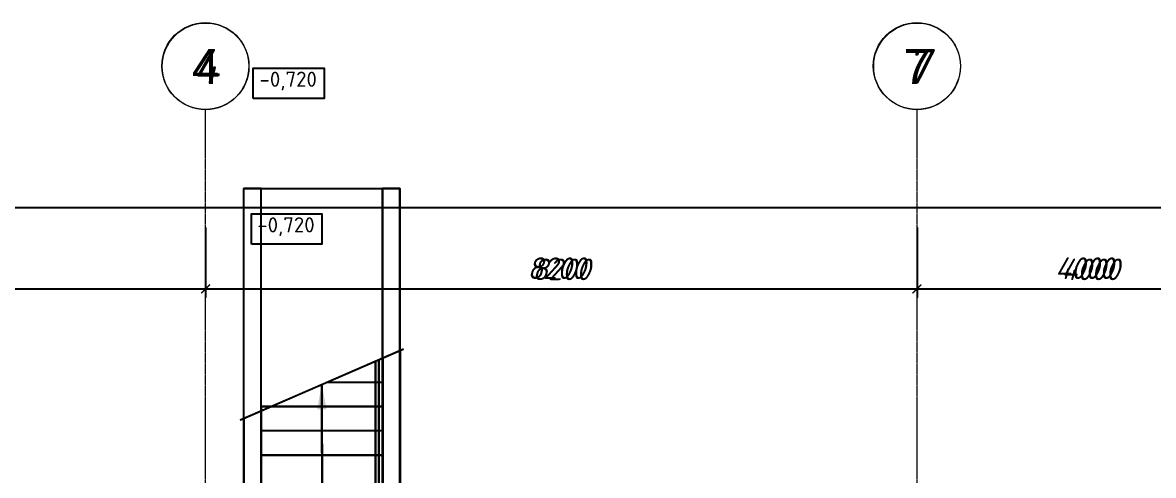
# Model space of a CAD drawing. Header units: millimetres. Extents: x -10178924 to 11692288, y -947381 to 58396.
# Drawn here: x 725250 to 738282, y -810811 to -805585 of the extents above; entities that cross this region are included whole.
import ezdxf
from ezdxf.enums import TextEntityAlignment as Align

# ---------------------------------------------------------------- set-up
doc = ezdxf.new("R2010")
doc.units = ezdxf.units.MM
doc.linetypes.add('осевая', pattern=[50.8, 31.75, -6.35, 6.35, -6.35])
for name, color, linetype, lineweight in [('PDF _0', 7, 'Continuous', 9), ('PDF _Текст', 7, 'Continuous', 5), ('Размеры осевые', 153, 'Continuous', 9), ('Стены.1', 7, 'Continuous', 25)]:
    doc.layers.add(name, color=color, linetype=linetype, lineweight=lineweight)
for name, color, linetype in [('PDF _PDF _0', 7, 'Continuous'), ('PDF _Лестницы _ крыльца.1', 7, 'Continuous'), ('PDF _Стены.1', 7, 'Continuous'), ('Лестницы _ крыльца.1', 7, 'Continuous')]:
    doc.layers.add(name, color=color, linetype=linetype)
doc.layers.add('PDF _Отметки', color=7, linetype='Continuous', true_color=0x7f9fff)
doc.layers.add('PDF _Размеры осевые', color=7, linetype='Continuous', true_color=0x5d6970)
doc.styles.add('PDF ArialMT', font='arial.ttf')
doc.styles.add('PDF GOST Common Italic', font='GOST_Common Italic.ttf')
doc.styles.add('PDF ISOCPEUR', font='isocpeur.ttf')
doc.styles.add('PDF ISOCPEUR Italic', font='isocpeui.ttf')
doc.styles.add('Текст_М100', font='GOST_Common Italic.ttf', dxfattribs={"height": 250})
doc.dimstyles.new('Размеры_М100', dxfattribs={"dimtxt": 250, "dimasz": 100, "dimexe": 100, "dimexo": 100, "dimgap": 100, "dimtad": 1, "dimrnd": 5, "dimtxsty": 'Текст_М100', "dimblk": 'ARCHTICK', "dimcen": 250, "dimdle": 100, "dimadec": 0, "dimazin": 2, "dimtfac": 1, "dimtmove": 1, "dimatfit": 3, "dimfxl": 1, "dimarcsym": 0})

# ---------------------------------------------------------------- blocks, each defined once
blk = doc.blocks.new('_ArchTick')
at = {"color": 0, "linetype": 'ByBlock', "const_width": 0.15}
blk.add_lwpolyline([(-0.5, -0.5), (0.5, 0.5)], dxfattribs=at)
blk = doc.blocks.new('*D2713')
at = {"layer": 'Defpoints', "color": 0, "ltscale": 100, "transparency": 16777216}
for p in [(-7000, -26445), (61000, -26445), (61000, -26928)]:
    blk.add_point(p, dxfattribs=at)
at = {"layer": 'Размеры осевые', "color": 0, "lineweight": -2, "ltscale": 100, "transparency": 16777216}
for p, q in [((-7000, -26545), (-7000, -27028)), ((61000, -26545), (61000, -27028)), ((-7100, -26928), (61100, -26928))]:
    blk.add_line(p, q, dxfattribs=at)
at = {"layer": 'Размеры осевые', "color": 0, "lineweight": -2, "ltscale": 100, "transparency": 16777216, "xscale": 100, "yscale": 100, "zscale": 100, "rotation": 180}
blk.add_blockref('_ArchTick', (-7000, -26928), dxfattribs=at)
at = {"layer": 'Размеры осевые', "color": 0, "lineweight": -2, "ltscale": 100, "transparency": 16777216, "xscale": 100, "yscale": 100, "zscale": 100}
blk.add_blockref('_ArchTick', (61000, -26928), dxfattribs=at)
at = {"layer": 'Размеры осевые', "color": 0, "ltscale": 100, "transparency": 16777216, "insert": (27000, -26703), "char_height": 250, "attachment_point": 5, "style": 'Текст_М100'}
blk.add_mtext('68000', dxfattribs=at)
blk = doc.blocks.new('*D2715')
at = {"layer": 'Defpoints', "color": 0, "ltscale": 100, "transparency": 16777216}
for p in [(5000, -27060), (-600, -27438), (5000, -27868)]:
    blk.add_point(p, dxfattribs=at)
at = {"layer": 'Размеры осевые', "color": 0, "lineweight": -2, "ltscale": 100, "transparency": 16777216}
for p, q in [((5000, -27160), (5000, -27968)), ((-600, -27538), (-600, -27968)), ((-700, -27868), (5100, -27868))]:
    blk.add_line(p, q, dxfattribs=at)
at = {"layer": 'Размеры осевые', "color": 0, "lineweight": -2, "ltscale": 100, "transparency": 16777216, "xscale": 100, "yscale": 100, "zscale": 100, "rotation": 180}
blk.add_blockref('_ArchTick', (-600, -27868), dxfattribs=at)
at = {"layer": 'Размеры осевые', "color": 0, "lineweight": -2, "ltscale": 100, "transparency": 16777216, "xscale": 100, "yscale": 100, "zscale": 100}
blk.add_blockref('_ArchTick', (5000, -27868), dxfattribs=at)
at = {"layer": 'Размеры осевые', "color": 0, "ltscale": 100, "transparency": 16777216, "insert": (2200, -27643), "char_height": 250, "attachment_point": 5, "style": 'Текст_М100'}
blk.add_mtext('5600', dxfattribs=at)
blk = doc.blocks.new('*D2716')
at = {"layer": 'Defpoints', "color": 0, "ltscale": 100, "transparency": 16777216}
for p in [(5000, -27060), (13200, -27060), (13200, -27868)]:
    blk.add_point(p, dxfattribs=at)
at = {"layer": 'Размеры осевые', "color": 0, "lineweight": -2, "ltscale": 100, "transparency": 16777216}
for p, q in [((5000, -27160), (5000, -27968)), ((13200, -27160), (13200, -27968)), ((4900, -27868), (13300, -27868))]:
    blk.add_line(p, q, dxfattribs=at)
at = {"layer": 'Размеры осевые', "color": 0, "lineweight": -2, "ltscale": 100, "transparency": 16777216, "xscale": 100, "yscale": 100, "zscale": 100, "rotation": 180}
blk.add_blockref('_ArchTick', (5000, -27868), dxfattribs=at)
at = {"layer": 'Размеры осевые', "color": 0, "lineweight": -2, "ltscale": 100, "transparency": 16777216, "xscale": 100, "yscale": 100, "zscale": 100}
blk.add_blockref('_ArchTick', (13200, -27868), dxfattribs=at)
at = {"layer": 'Размеры осевые', "color": 0, "ltscale": 100, "transparency": 16777216, "insert": (9100, -27643), "char_height": 250, "attachment_point": 5, "style": 'Текст_М100'}
blk.add_mtext('8200', dxfattribs=at)
blk = doc.blocks.new('*D2717')
at = {"layer": 'Defpoints', "color": 0, "ltscale": 100, "transparency": 16777216}
for p in [(13200, -27060), (17200, -27060), (17200, -27868)]:
    blk.add_point(p, dxfattribs=at)
at = {"layer": 'Размеры осевые', "color": 0, "lineweight": -2, "ltscale": 100, "transparency": 16777216}
for p, q in [((13200, -27160), (13200, -27968)), ((17200, -27160), (17200, -27968)), ((13100, -27868), (17300, -27868))]:
    blk.add_line(p, q, dxfattribs=at)
at = {"layer": 'Размеры осевые', "color": 0, "lineweight": -2, "ltscale": 100, "transparency": 16777216, "xscale": 100, "yscale": 100, "zscale": 100, "rotation": 180}
blk.add_blockref('_ArchTick', (13200, -27868), dxfattribs=at)
at = {"layer": 'Размеры осевые', "color": 0, "lineweight": -2, "ltscale": 100, "transparency": 16777216, "xscale": 100, "yscale": 100, "zscale": 100}
blk.add_blockref('_ArchTick', (17200, -27868), dxfattribs=at)
at = {"layer": 'Размеры осевые', "color": 0, "ltscale": 100, "transparency": 16777216, "insert": (15200, -27643), "char_height": 250, "attachment_point": 5, "style": 'Текст_М100'}
blk.add_mtext('4000', dxfattribs=at)
blk = doc.blocks.new('A$C5282721b')
at = {"color": 18, "true_color": 0x000000, "transparency": 33554687}
for points in [[(6961.19, -30776.935), (6961.19, -28704.152)], [(7001.19, -30627.928), (7001.19, -28686.721)], [(7001.19, -30776.935), (7001.19, -28686.721)]]:
    blk.add_lwpolyline(points, dxfattribs=at)
at = {"layer": 'PDF _0', "color": 18, "lineweight": 25, "true_color": 0x000000, "transparency": 33554687}
blk.add_line((6341.111, -28974.377), (6342.152, -30552.783), dxfattribs=at)
blk.add_lwpolyline([(7281.19, -28564.699), (5400.998, -29384.07)], dxfattribs=at)
at = {"layer": 'Лестницы _ крыльца.1', "color": 18, "true_color": 0x000000, "transparency": 33554687}
for p, q in [((5440.998, -29366.638), (5440.998, -26707.928)), ((5640.998, -26707.928), (5440.998, -26707.928)), ((5640.998, -29279.48), (5640.998, -26707.928)), ((5640.998, -26707.928), (7041.19, -26707.928)), ((7041.19, -28669.289), (7041.19, -26707.928)), ((7041.19, -26707.928), (7241.19, -26707.928)), ((7241.19, -28582.131), (7241.19, -26707.928)), ((7041.19, -28947.928), (6401.804, -28947.928)), ((7041.19, -29227.928), (5640.998, -29227.928)), ((7041.19, -29507.928), (5640.998, -29507.928)), ((7041.19, -29787.928), (5640.998, -29787.928))]:
    blk.add_line(p, q, dxfattribs=at)
at = {"layer": 'Лестницы _ крыльца.1', "color": 18, "lineweight": 30, "true_color": 0x000000, "transparency": 33554687}
for p, q in [((7041.19, -31818.119), (7041.19, -28670.853)), ((7241.19, -31818.119), (7241.19, -28582.392)), ((5640.998, -31818.119), (5640.998, -29227.928)), ((5440.998, -31818.119), (5440.998, -29366.377))]:
    blk.add_line(p, q, dxfattribs=at)
at = {"layer": 'Размеры осевые', "color": 251, "linetype": 'осевая', "ltscale": 0.5, "transparency": 33554687}
for p, q in [((5000, -40100), (5000, -25800)), ((13200, -40100), (13200, -25800))]:
    blk.add_line(p, q, dxfattribs=at)
at = {"layer": 'Размеры осевые', "color": 251, "ltscale": 100, "transparency": 33554687}
for centre in [(5000, -25300), (13200, -25300)]:
    blk.add_circle(centre, 500, dxfattribs=at)
at = {"layer": 'Стены.1', "color": 18, "true_color": 0x000000, "transparency": 33554559}
blk.add_solid([(6394.03, -29254.377), (6341.111, -28974.377), (6288.193, -29254.377)], dxfattribs=at)
at = {"layer": 'Размеры осевые', "color": 251, "ltscale": 100, "transparency": 33554687, "style": 'PDF ISOCPEUR Italic'}
for s, p in [('4', (5000, -25300)), ('7', (13200, -25300))]:
    blk.add_text(s, height=400, dxfattribs=at).set_placement(p, align=Align.MIDDLE_CENTER)
at = {"layer": 'Размеры осевые', "color": 251, "ltscale": 100, "transparency": 33554687}
for base, p1, p2, picture, middle in [((61000, -26928.154), (-7000, -26444.862), (61000, -26444.862), '*D2713', (27000, -26703.154)), ((5000, -27867.723), (-600, -27437.867), (5000, -27060.289), '*D2715', (2200, -27642.723)), ((13200, -27867.723), (5000, -27060.289), (13200, -27060.289), '*D2716', (9100, -27642.723)), ((17200, -27867.723), (13200, -27060.289), (17200, -27060.289), '*D2717', (15200, -27642.723))]:
    dim = blk.add_linear_dim(base=base, p1=p1, p2=p2, dimstyle='Размеры_М100', dxfattribs=at)
    dim.commit()
    dim.dimension.update_dxf_attribs({"geometry": picture, "text_midpoint": middle})

msp = doc.modelspace()

# ---------------------------------------------------------------- linework, layer by layer
at = {"layer": 'PDF _0', "lineweight": 25}
msp.add_lwpolyline([(729356.3, -811418.8), (729356.3, -809475.8), (729356.3, -811567), (729318.2, -811567), (729318.2, -809497)], dxfattribs=at)
at = {"layer": 'PDF _PDF _0', "lineweight": 25}
for points in [[(729635.7, -809357.2), (727756.2, -810174.2)], [(728695.9, -809763.6), (728700.1, -811342.6)]]:
    msp.add_lwpolyline(points, dxfattribs=at)
at = {"layer": 'PDF _Лестницы _ крыльца.1', "lineweight": 25}
for points in [[(727798.4, -810157.3), (727798.4, -807498.8), (727997.4, -807498.8), (729398.6, -807498.8)], [(727997.4, -810068.4), (727997.4, -807498.8)], [(729398.6, -809458.8), (729398.6, -807498.8)], [(729597.6, -809374.1), (729597.6, -807498.8), (729398.6, -807498.8)], [(729398.6, -809738.2), (728759.4, -809738.2)], [(729398.6, -810017.6), (727997.4, -810017.6)], [(729398.6, -810297), (727997.4, -810297)], [(729398.6, -810580.6), (727997.4, -810580.6)]]:
    msp.add_lwpolyline(points, dxfattribs=at)
at = {"layer": 'PDF _Лестницы _ крыльца.1', "lineweight": 30}
for points in [[(729398.6, -812608.4), (729597.6, -812608.4), (729597.6, -809374.2)], [(729398.6, -812608.4), (729398.6, -809463.1)], [(727798.4, -810157.4), (727798.4, -812608.4), (727997.4, -812608.4), (727997.4, -810017.7)]]:
    msp.add_lwpolyline(points, dxfattribs=at)
at = {"layer": 'PDF _Отметки', "lineweight": 25}
for points in [[(727908.5, -806461.6), (727908.5, -806110.2), (728725.5, -806110.2), (728725.5, -806461.6)], [(727887.3, -808142.2), (727887.3, -807790.9), (728700.1, -807790.9), (728700.1, -808142.2)]]:
    msp.add_lwpolyline(points, close=True, dxfattribs=at)
at = {"layer": 'PDF _Размеры осевые', "lineweight": 9}
for points in [[(727358.2, -806609.7), (727358.2, -806592.8)], [(727358.2, -806618.2), (727358.2, -806614)], [(727358.2, -806635.1), (727358.2, -806622.4)], [(727358.2, -806643.6), (727358.2, -806639.4)], [(727358.2, -806660.5), (727358.2, -806647.8)], [(727358.2, -806669), (727358.2, -806664.8)], [(727358.2, -806685.9), (727358.2, -806673.2)], [(727358.2, -806694.4), (727358.2, -806690.2)], [(727358.2, -806711.3), (727358.2, -806698.6)], [(735558.2, -806609.7), (735558.2, -806592.8)], [(735558.2, -806618.2), (735558.2, -806614)], [(735558.2, -806635.1), (735558.2, -806622.4)], [(735558.2, -806643.6), (735558.2, -806639.4)], [(735558.2, -806660.5), (735558.2, -806647.8)], [(735558.2, -806669), (735558.2, -806664.8)], [(735558.2, -806685.9), (735558.2, -806673.2)], [(735558.2, -806694.4), (735558.2, -806690.2)], [(735558.2, -806711.3), (735558.2, -806698.6)], [(727358.2, -806719.8), (727358.2, -806715.6)], [(727358.2, -806736.7), (727358.2, -806724)], [(727358.2, -806745.2), (727358.2, -806741)], [(727358.2, -806762.1), (727358.2, -806749.4)], [(727358.2, -806770.6), (727358.2, -806766.4)], [(727358.2, -806787.5), (727358.2, -806774.8)], [(727358.2, -806796), (727358.2, -806791.8)], [(727358.2, -806812.9), (727358.2, -806800.2)], [(727358.2, -806821.4), (727358.2, -806817.2)], [(727358.2, -806838.3), (727358.2, -806825.6)], [(735558.2, -806719.8), (735558.2, -806715.6)], [(735558.2, -806736.7), (735558.2, -806724)], [(735558.2, -806745.2), (735558.2, -806741)], [(735558.2, -806762.1), (735558.2, -806749.4)], [(735558.2, -806770.6), (735558.2, -806766.4)], [(735558.2, -806787.5), (735558.2, -806774.8)], [(735558.2, -806796), (735558.2, -806791.8)], [(735558.2, -806812.9), (735558.2, -806800.2)], [(735558.2, -806821.4), (735558.2, -806817.2)], [(735558.2, -806838.3), (735558.2, -806825.6)], [(727358.2, -806846.8), (727358.2, -806842.6)], [(727358.2, -806863.7), (727358.2, -806851)], [(727358.2, -806872.2), (727358.2, -806868)], [(727358.2, -806889.1), (727358.2, -806876.4)], [(727358.2, -806897.6), (727358.2, -806893.4)], [(727358.2, -806914.5), (727358.2, -806901.8)], [(727358.2, -806923), (727358.2, -806918.8)], [(727358.2, -806939.9), (727358.2, -806927.2)], [(727358.2, -806948.4), (727358.2, -806944.2)], [(727358.2, -806965.3), (727358.2, -806952.6)], [(735558.2, -806846.8), (735558.2, -806842.6)], [(735558.2, -806863.7), (735558.2, -806851)], [(735558.2, -806872.2), (735558.2, -806868)], [(735558.2, -806889.1), (735558.2, -806876.4)], [(735558.2, -806897.6), (735558.2, -806893.4)], [(735558.2, -806914.5), (735558.2, -806901.8)], [(735558.2, -806923), (735558.2, -806918.8)], [(735558.2, -806939.9), (735558.2, -806927.2)], [(735558.2, -806948.4), (735558.2, -806944.2)], [(735558.2, -806965.3), (735558.2, -806952.6)], [(727358.2, -806973.8), (727358.2, -806969.6)], [(727358.2, -806990.7), (727358.2, -806978)], [(727358.2, -806999.2), (727358.2, -806995)], [(727358.2, -807016.1), (727358.2, -807003.4)], [(727358.2, -807024.6), (727358.2, -807020.4)], [(727358.2, -807041.5), (727358.2, -807028.8)], [(727358.2, -807050), (727358.2, -807045.8)], [(727358.2, -807066.9), (727358.2, -807054.2)], [(727358.2, -807075.4), (727358.2, -807071.2)], [(727358.2, -807092.3), (727358.2, -807079.6)], [(727358.2, -807100.8), (727358.2, -807096.6)], [(735558.2, -806973.8), (735558.2, -806969.6)], [(735558.2, -806990.7), (735558.2, -806978)], [(735558.2, -806999.2), (735558.2, -806995)], [(735558.2, -807016.1), (735558.2, -807003.4)], [(735558.2, -807024.6), (735558.2, -807020.4)], [(735558.2, -807041.5), (735558.2, -807028.8)], [(735558.2, -807050), (735558.2, -807045.8)], [(735558.2, -807066.9), (735558.2, -807054.2)], [(735558.2, -807075.4), (735558.2, -807071.2)], [(735558.2, -807092.3), (735558.2, -807079.6)], [(735558.2, -807100.8), (735558.2, -807096.6)], [(727358.2, -807117.7), (727358.2, -807105)], [(727358.2, -807126.2), (727358.2, -807122)], [(727358.2, -807143.1), (727358.2, -807130.4)], [(727358.2, -807151.6), (727358.2, -807147.4)], [(727358.2, -807168.5), (727358.2, -807155.8)], [(727358.2, -807177), (727358.2, -807172.8)], [(727358.2, -807193.9), (727358.2, -807181.2)], [(727358.2, -807202.4), (727358.2, -807198.2)], [(727358.2, -807219.3), (727358.2, -807206.6)], [(727358.2, -807227.8), (727358.2, -807223.6)], [(735558.2, -807117.7), (735558.2, -807105)], [(735558.2, -807126.2), (735558.2, -807122)], [(735558.2, -807143.1), (735558.2, -807130.4)], [(735558.2, -807151.6), (735558.2, -807147.4)], [(735558.2, -807168.5), (735558.2, -807155.8)], [(735558.2, -807177), (735558.2, -807172.8)], [(735558.2, -807193.9), (735558.2, -807181.2)], [(735558.2, -807202.4), (735558.2, -807198.2)], [(735558.2, -807219.3), (735558.2, -807206.6)], [(735558.2, -807227.8), (735558.2, -807223.6)], [(727358.2, -807244.7), (727358.2, -807232)], [(727358.2, -807253.2), (727358.2, -807249)], [(727358.2, -807270.1), (727358.2, -807257.4)], [(727358.2, -807278.6), (727358.2, -807274.4)], [(727358.2, -807295.5), (727358.2, -807282.8)], [(727358.2, -807304), (727358.2, -807299.8)], [(727358.2, -807320.9), (727358.2, -807308.2)], [(727358.2, -807329.4), (727358.2, -807325.2)], [(727358.2, -807346.3), (727358.2, -807333.6)], [(727358.2, -807354.8), (727358.2, -807350.6)], [(735558.2, -807244.7), (735558.2, -807232)], [(735558.2, -807253.2), (735558.2, -807249)], [(735558.2, -807270.1), (735558.2, -807257.4)], [(735558.2, -807278.6), (735558.2, -807274.4)], [(735558.2, -807295.5), (735558.2, -807282.8)], [(735558.2, -807304), (735558.2, -807299.8)], [(735558.2, -807320.9), (735558.2, -807308.2)], [(735558.2, -807329.4), (735558.2, -807325.2)], [(735558.2, -807346.3), (735558.2, -807333.6)], [(735558.2, -807354.8), (735558.2, -807350.6)], [(727358.2, -807371.7), (727358.2, -807359)], [(727358.2, -807380.2), (727358.2, -807376)], [(727358.2, -807397.1), (727358.2, -807384.4)], [(727358.2, -807405.6), (727358.2, -807401.4)], [(727358.2, -807422.5), (727358.2, -807409.8)], [(727358.2, -807431), (727358.2, -807426.8)], [(727358.2, -807447.9), (727358.2, -807435.2)], [(727358.2, -807456.4), (727358.2, -807452.2)], [(727358.2, -807473.3), (727358.2, -807460.6)], [(727358.2, -807481.8), (727358.2, -807477.6)], [(727358.2, -807498.7), (727358.2, -807486)], [(735558.2, -807371.7), (735558.2, -807359)], [(735558.2, -807380.2), (735558.2, -807376)], [(735558.2, -807397.1), (735558.2, -807384.4)], [(735558.2, -807405.6), (735558.2, -807401.4)], [(735558.2, -807422.5), (735558.2, -807409.8)], [(735558.2, -807431), (735558.2, -807426.8)], [(735558.2, -807447.9), (735558.2, -807435.2)], [(735558.2, -807456.4), (735558.2, -807452.2)], [(735558.2, -807473.3), (735558.2, -807460.6)], [(735558.2, -807481.8), (735558.2, -807477.6)], [(735558.2, -807498.7), (735558.2, -807486)], [(727358.2, -807507.2), (727358.2, -807503)], [(727358.2, -807524.1), (727358.2, -807511.4)], [(727358.2, -807532.6), (727358.2, -807528.4)], [(727358.2, -807549.5), (727358.2, -807536.8)], [(727358.2, -807558), (727358.2, -807553.8)], [(727358.2, -807574.9), (727358.2, -807562.2)], [(727358.2, -807583.4), (727358.2, -807579.2)], [(727358.2, -807600.3), (727358.2, -807587.6)], [(727358.2, -807608.8), (727358.2, -807604.6)], [(727358.2, -807625.7), (727358.2, -807613)], [(735558.2, -807507.2), (735558.2, -807503)], [(735558.2, -807524.1), (735558.2, -807511.4)], [(735558.2, -807532.6), (735558.2, -807528.4)], [(735558.2, -807549.5), (735558.2, -807536.8)], [(735558.2, -807558), (735558.2, -807553.8)], [(735558.2, -807574.9), (735558.2, -807562.2)], [(735558.2, -807583.4), (735558.2, -807579.2)], [(735558.2, -807600.3), (735558.2, -807587.6)], [(735558.2, -807608.8), (735558.2, -807604.6)], [(735558.2, -807625.7), (735558.2, -807613)], [(715255, -807718.9), (783451.7, -807718.9)], [(727358.2, -807634.2), (727358.2, -807630)], [(727358.2, -807651.1), (727358.2, -807638.4)], [(727358.2, -807659.6), (727358.2, -807655.4)], [(727358.2, -807676.5), (727358.2, -807663.8)], [(727358.2, -807685), (727358.2, -807680.8)], [(727358.2, -807701.9), (727358.2, -807689.2)], [(727358.2, -807710.4), (727358.2, -807706.2)], [(727358.2, -807727.3), (727358.2, -807714.6)], [(727358.2, -807735.8), (727358.2, -807731.6)], [(727358.2, -807752.7), (727358.2, -807740)], [(735558.2, -807634.2), (735558.2, -807630)], [(735558.2, -807651.1), (735558.2, -807638.4)], [(735558.2, -807659.6), (735558.2, -807655.4)], [(735558.2, -807676.5), (735558.2, -807663.8)], [(735558.2, -807685), (735558.2, -807680.8)], [(735558.2, -807701.9), (735558.2, -807689.2)], [(735558.2, -807710.4), (735558.2, -807706.2)], [(735558.2, -807727.3), (735558.2, -807714.6)], [(735558.2, -807735.8), (735558.2, -807731.6)], [(735558.2, -807752.7), (735558.2, -807740)], [(727358.2, -807761.2), (727358.2, -807757)], [(727358.2, -807778.1), (727358.2, -807765.4)], [(727358.2, -807786.6), (727358.2, -807782.4)], [(727358.2, -807803.5), (727358.2, -807790.8)], [(727358.2, -807812), (727358.2, -807807.8)], [(727358.2, -807828.9), (727358.2, -807816.2)], [(727358.2, -807837.4), (727358.2, -807833.2)], [(727358.2, -807854.3), (727358.2, -807841.6)], [(727358.2, -807862.8), (727358.2, -807858.6)], [(727358.2, -807879.7), (727358.2, -807867)], [(735558.2, -807761.2), (735558.2, -807757)], [(735558.2, -807778.1), (735558.2, -807765.4)], [(735558.2, -807786.6), (735558.2, -807782.4)], [(735558.2, -807803.5), (735558.2, -807790.8)], [(735558.2, -807812), (735558.2, -807807.8)], [(735558.2, -807828.9), (735558.2, -807816.2)], [(735558.2, -807837.4), (735558.2, -807833.2)], [(735558.2, -807854.3), (735558.2, -807841.6)], [(735558.2, -807862.8), (735558.2, -807858.6)], [(735558.2, -807879.7), (735558.2, -807867)], [(727358.2, -807888.2), (727358.2, -807884)], [(727358.2, -807905.1), (727358.2, -807892.4)], [(727358.2, -807913.6), (727358.2, -807909.4)], [(727358.2, -807930.5), (727358.2, -807917.8)], [(727358.2, -807939), (727358.2, -807934.8)], [(727358.2, -807955.9), (727358.2, -807943.2)], [(727358.2, -807964.4), (727358.2, -807960.2)], [(727358.2, -807981.3), (727358.2, -807968.6)], [(727358.2, -807989.8), (727358.2, -807985.6)], [(727358.2, -808006.7), (727358.2, -807994)], [(735558.2, -807888.2), (735558.2, -807884)], [(735558.2, -807905.1), (735558.2, -807892.4)], [(735558.2, -807913.6), (735558.2, -807909.4)], [(735558.2, -807930.5), (735558.2, -807917.8)], [(735558.2, -807939), (735558.2, -807934.8)], [(735558.2, -807955.9), (735558.2, -807943.2)], [(735558.2, -807964.4), (735558.2, -807960.2)], [(735558.2, -807981.3), (735558.2, -807968.6)], [(735558.2, -807989.8), (735558.2, -807985.6)], [(735558.2, -808006.7), (735558.2, -807994)], [(727358.2, -808015.2), (727358.2, -808011)], [(727358.2, -808032.1), (727358.2, -808019.4)], [(727358.2, -808040.6), (727358.2, -808036.4)], [(727358.2, -808057.5), (727358.2, -808044.8)], [(727358.2, -808066), (727358.2, -808061.8)], [(727358.2, -808082.9), (727358.2, -808070.2)], [(727358.2, -808091.4), (727358.2, -808087.2)], [(727358.2, -808108.3), (727358.2, -808095.6)], [(727358.2, -808116.8), (727358.2, -808112.6)], [(727358.2, -808133.7), (727358.2, -808121)], [(727358.2, -808142.2), (727358.2, -808138)], [(735558.2, -808015.2), (735558.2, -808011)], [(735558.2, -808032.1), (735558.2, -808019.4)], [(735558.2, -808040.6), (735558.2, -808036.4)], [(735558.2, -808057.5), (735558.2, -808044.8)], [(735558.2, -808066), (735558.2, -808061.8)], [(735558.2, -808082.9), (735558.2, -808070.2)], [(735558.2, -808091.4), (735558.2, -808087.2)], [(735558.2, -808108.3), (735558.2, -808095.6)], [(735558.2, -808116.8), (735558.2, -808112.6)], [(735558.2, -808133.7), (735558.2, -808121)], [(735558.2, -808142.2), (735558.2, -808138)], [(727358.2, -808159.1), (727358.2, -808146.4)], [(727358.2, -808167.6), (727358.2, -808163.4)], [(727358.2, -808184.5), (727358.2, -808171.8)], [(727358.2, -808193), (727358.2, -808188.8)], [(727358.2, -808209.9), (727358.2, -808197.2)], [(727358.2, -808218.4), (727358.2, -808214.2)], [(727358.2, -808235.3), (727358.2, -808222.6)], [(727358.2, -808243.8), (727358.2, -808239.6)], [(727358.2, -808260.7), (727358.2, -808248)], [(727358.2, -808269.2), (727358.2, -808265)], [(735558.2, -808159.1), (735558.2, -808146.4)], [(735558.2, -808167.6), (735558.2, -808163.4)], [(735558.2, -808184.5), (735558.2, -808171.8)], [(735558.2, -808193), (735558.2, -808188.8)], [(735558.2, -808209.9), (735558.2, -808197.2)], [(735558.2, -808218.4), (735558.2, -808214.2)], [(735558.2, -808235.3), (735558.2, -808222.6)], [(735558.2, -808243.8), (735558.2, -808239.6)], [(735558.2, -808260.7), (735558.2, -808248)], [(735558.2, -808269.2), (735558.2, -808265)], [(727358.2, -808286.1), (727358.2, -808273.4)], [(727358.2, -808294.6), (727358.2, -808290.4)], [(727358.2, -808311.5), (727358.2, -808298.8)], [(727358.2, -808320), (727358.2, -808315.8)], [(727358.2, -808336.9), (727358.2, -808324.2)], [(727358.2, -808345.4), (727358.2, -808341.2)], [(727358.2, -808362.3), (727358.2, -808349.6)], [(727358.2, -808370.8), (727358.2, -808366.6)], [(727358.2, -808387.7), (727358.2, -808375)], [(727358.2, -808396.2), (727358.2, -808392)], [(727358.2, -808413.1), (727358.2, -808400.4)], [(735558.2, -808286.1), (735558.2, -808273.4)], [(735558.2, -808294.6), (735558.2, -808290.4)], [(735558.2, -808311.5), (735558.2, -808298.8)], [(735558.2, -808320), (735558.2, -808315.8)], [(735558.2, -808336.9), (735558.2, -808324.2)], [(735558.2, -808345.4), (735558.2, -808341.2)], [(735558.2, -808362.3), (735558.2, -808349.6)], [(735558.2, -808370.8), (735558.2, -808366.6)], [(735558.2, -808387.7), (735558.2, -808375)], [(735558.2, -808396.2), (735558.2, -808392)], [(735558.2, -808413.1), (735558.2, -808400.4)], [(727358.2, -808421.6), (727358.2, -808417.4)], [(727358.2, -808438.5), (727358.2, -808425.8)], [(727358.2, -808447), (727358.2, -808442.8)], [(727358.2, -808463.9), (727358.2, -808451.2)], [(727358.2, -808472.4), (727358.2, -808468.2)], [(727358.2, -808489.3), (727358.2, -808476.6)], [(727358.2, -808497.8), (727358.2, -808493.6)], [(727358.2, -808514.7), (727358.2, -808502)], [(727358.2, -808523.2), (727358.2, -808519)], [(727358.2, -808540.1), (727358.2, -808527.4)], [(735558.2, -808421.6), (735558.2, -808417.4)], [(735558.2, -808438.5), (735558.2, -808425.8)], [(735558.2, -808447), (735558.2, -808442.8)], [(735558.2, -808463.9), (735558.2, -808451.2)], [(735558.2, -808472.4), (735558.2, -808468.2)], [(735558.2, -808489.3), (735558.2, -808476.6)], [(735558.2, -808497.8), (735558.2, -808493.6)], [(735558.2, -808514.7), (735558.2, -808502)], [(735558.2, -808523.2), (735558.2, -808519)], [(735558.2, -808540.1), (735558.2, -808527.4)], [(721655.8, -808658.7), (727455.3, -808658.7)], [(727256.5, -808658.7), (735655.2, -808658.7)], [(727358.2, -808548.6), (727358.2, -808544.4)], [(727358.2, -808565.5), (727358.2, -808552.8)], [(727358.2, -808574), (727358.2, -808569.8)], [(727358.2, -808590.9), (727358.2, -808578.2)], [(727358.2, -808599.4), (727358.2, -808595.2)], [(727358.2, -808616.3), (727358.2, -808603.6)], [(727358.2, -808624.8), (727358.2, -808620.6)], [(727358.2, -808641.7), (727358.2, -808629)], [(727358.2, -808650.2), (727358.2, -808646)], [(727358.2, -808667.1), (727358.2, -808654.4)], [(735456.6, -808658.7), (739655.9, -808658.7)], [(735558.2, -808548.6), (735558.2, -808544.4)], [(735558.2, -808565.5), (735558.2, -808552.8)], [(735558.2, -808574), (735558.2, -808569.8)], [(735558.2, -808590.9), (735558.2, -808578.2)], [(735558.2, -808599.4), (735558.2, -808595.2)], [(735558.2, -808616.3), (735558.2, -808603.6)], [(735558.2, -808624.8), (735558.2, -808620.6)], [(735558.2, -808641.7), (735558.2, -808629)], [(735558.2, -808650.2), (735558.2, -808646)], [(735558.2, -808667.1), (735558.2, -808654.4)], [(727358.2, -808675.6), (727358.2, -808671.4)], [(727358.2, -808692.5), (727358.2, -808679.8)], [(727358.2, -808701), (727358.2, -808696.8)], [(727358.2, -808717.9), (727358.2, -808705.2)], [(727358.2, -808726.4), (727358.2, -808722.2)], [(727358.2, -808743.3), (727358.2, -808730.6)], [(727358.2, -808751.8), (727358.2, -808747.6)], [(727358.2, -808768.7), (727358.2, -808756)], [(727358.2, -808777.2), (727358.2, -808773)], [(727358.2, -808794.1), (727358.2, -808781.4)], [(735558.2, -808675.6), (735558.2, -808671.4)], [(735558.2, -808692.5), (735558.2, -808679.8)], [(735558.2, -808701), (735558.2, -808696.8)], [(735558.2, -808717.9), (735558.2, -808705.2)], [(735558.2, -808726.4), (735558.2, -808722.2)], [(735558.2, -808743.3), (735558.2, -808730.6)], [(735558.2, -808751.8), (735558.2, -808747.6)], [(735558.2, -808768.7), (735558.2, -808756)], [(735558.2, -808777.2), (735558.2, -808773)], [(735558.2, -808794.1), (735558.2, -808781.4)], [(727358.2, -808802.6), (727358.2, -808798.4)], [(727358.2, -808819.5), (727358.2, -808806.8)], [(727358.2, -808828), (727358.2, -808823.8)], [(727358.2, -808844.9), (727358.2, -808832.2)], [(727358.2, -808853.4), (727358.2, -808849.2)], [(727358.2, -808870.3), (727358.2, -808857.6)], [(727358.2, -808878.8), (727358.2, -808874.6)], [(727358.2, -808895.7), (727358.2, -808883)], [(727358.2, -808904.2), (727358.2, -808900)], [(727358.2, -808921.1), (727358.2, -808908.4)], [(735558.2, -808802.6), (735558.2, -808798.4)], [(735558.2, -808819.5), (735558.2, -808806.8)], [(735558.2, -808828), (735558.2, -808823.8)], [(735558.2, -808844.9), (735558.2, -808832.2)], [(735558.2, -808853.4), (735558.2, -808849.2)], [(735558.2, -808870.3), (735558.2, -808857.6)], [(735558.2, -808878.8), (735558.2, -808874.6)], [(735558.2, -808895.7), (735558.2, -808883)], [(735558.2, -808904.2), (735558.2, -808900)], [(735558.2, -808921.1), (735558.2, -808908.4)], [(727358.2, -808929.6), (727358.2, -808925.4)], [(727358.2, -808946.5), (727358.2, -808933.8)], [(727358.2, -808955), (727358.2, -808950.8)], [(727358.2, -808971.9), (727358.2, -808959.2)], [(727358.2, -808980.4), (727358.2, -808976.2)], [(727358.2, -808997.3), (727358.2, -808984.6)], [(727358.2, -809005.8), (727358.2, -809001.6)], [(727358.2, -809022.7), (727358.2, -809010)], [(727358.2, -809031.2), (727358.2, -809027)], [(727358.2, -809048.1), (727358.2, -809035.4)], [(735558.2, -808929.6), (735558.2, -808925.4)], [(735558.2, -808946.5), (735558.2, -808933.8)], [(735558.2, -808955), (735558.2, -808950.8)], [(735558.2, -808971.9), (735558.2, -808959.2)], [(735558.2, -808980.4), (735558.2, -808976.2)], [(735558.2, -808997.3), (735558.2, -808984.6)], [(735558.2, -809005.8), (735558.2, -809001.6)], [(735558.2, -809022.7), (735558.2, -809010)], [(735558.2, -809031.2), (735558.2, -809027)], [(735558.2, -809048.1), (735558.2, -809035.4)], [(727358.2, -809056.6), (727358.2, -809052.4)], [(727358.2, -809073.5), (727358.2, -809060.8)], [(727358.2, -809082), (727358.2, -809077.8)], [(727358.2, -809098.9), (727358.2, -809086.2)], [(727358.2, -809107.4), (727358.2, -809103.2)], [(727358.2, -809124.3), (727358.2, -809111.6)], [(727358.2, -809132.8), (727358.2, -809128.6)], [(727358.2, -809149.7), (727358.2, -809137)], [(727358.2, -809158.2), (727358.2, -809154)], [(727358.2, -809175.1), (727358.2, -809162.4)], [(727358.2, -809183.6), (727358.2, -809179.4)], [(735558.2, -809056.6), (735558.2, -809052.4)], [(735558.2, -809073.5), (735558.2, -809060.8)], [(735558.2, -809082), (735558.2, -809077.8)], [(735558.2, -809098.9), (735558.2, -809086.2)], [(735558.2, -809107.4), (735558.2, -809103.2)], [(735558.2, -809124.3), (735558.2, -809111.6)], [(735558.2, -809132.8), (735558.2, -809128.6)], [(735558.2, -809149.7), (735558.2, -809137)], [(735558.2, -809158.2), (735558.2, -809154)], [(735558.2, -809175.1), (735558.2, -809162.4)], [(735558.2, -809183.6), (735558.2, -809179.4)], [(727358.2, -809200.5), (727358.2, -809187.8)], [(727358.2, -809209), (727358.2, -809204.8)], [(727358.2, -809225.9), (727358.2, -809213.2)], [(727358.2, -809234.4), (727358.2, -809230.2)], [(727358.2, -809251.3), (727358.2, -809238.6)], [(727358.2, -809259.8), (727358.2, -809255.6)], [(727358.2, -809276.7), (727358.2, -809264)], [(727358.2, -809285.2), (727358.2, -809281)], [(727358.2, -809302.1), (727358.2, -809289.4)], [(727358.2, -809310.6), (727358.2, -809306.4)], [(735558.2, -809200.5), (735558.2, -809187.8)], [(735558.2, -809209), (735558.2, -809204.8)], [(735558.2, -809225.9), (735558.2, -809213.2)], [(735558.2, -809234.4), (735558.2, -809230.2)], [(735558.2, -809251.3), (735558.2, -809238.6)], [(735558.2, -809259.8), (735558.2, -809255.6)], [(735558.2, -809276.7), (735558.2, -809264)], [(735558.2, -809285.2), (735558.2, -809281)], [(735558.2, -809302.1), (735558.2, -809289.4)], [(735558.2, -809310.6), (735558.2, -809306.4)], [(727358.2, -809327.5), (727358.2, -809314.8)], [(727358.2, -809336), (727358.2, -809331.8)], [(727358.2, -809352.9), (727358.2, -809340.2)], [(727358.2, -809361.4), (727358.2, -809357.2)], [(727358.2, -809378.3), (727358.2, -809365.6)], [(727358.2, -809386.8), (727358.2, -809382.6)], [(727358.2, -809403.8), (727358.2, -809391.1)], [(727358.2, -809412.2), (727358.2, -809408)], [(727358.2, -809429.1), (727358.2, -809416.5)], [(727358.2, -809437.6), (727358.2, -809433.4)], [(727358.2, -809454.5), (727358.2, -809441.8)], [(735558.2, -809327.5), (735558.2, -809314.8)], [(735558.2, -809336), (735558.2, -809331.8)], [(735558.2, -809352.9), (735558.2, -809340.2)], [(735558.2, -809361.4), (735558.2, -809357.2)], [(735558.2, -809378.3), (735558.2, -809365.6)], [(735558.2, -809386.8), (735558.2, -809382.6)], [(735558.2, -809403.8), (735558.2, -809391.1)], [(735558.2, -809412.2), (735558.2, -809408)], [(735558.2, -809429.1), (735558.2, -809416.5)], [(735558.2, -809437.6), (735558.2, -809433.4)], [(735558.2, -809454.5), (735558.2, -809441.8)], [(727358.2, -809463), (727358.2, -809458.8)], [(727358.2, -809479.9), (727358.2, -809467.2)], [(727358.2, -809488.4), (727358.2, -809484.2)], [(727358.2, -809505.3), (727358.2, -809492.6)], [(727358.2, -809513.8), (727358.2, -809509.6)], [(727358.2, -809530.8), (727358.2, -809518.1)], [(727358.2, -809539.2), (727358.2, -809535)], [(727358.2, -809556.2), (727358.2, -809543.5)], [(727358.2, -809564.6), (727358.2, -809560.4)], [(727358.2, -809581.5), (727358.2, -809568.8)], [(735558.2, -809463), (735558.2, -809458.8)], [(735558.2, -809479.9), (735558.2, -809467.2)], [(735558.2, -809488.4), (735558.2, -809484.2)], [(735558.2, -809505.3), (735558.2, -809492.6)], [(735558.2, -809513.8), (735558.2, -809509.6)], [(735558.2, -809530.8), (735558.2, -809518.1)], [(735558.2, -809539.2), (735558.2, -809535)], [(735558.2, -809556.2), (735558.2, -809543.5)], [(735558.2, -809564.6), (735558.2, -809560.4)], [(735558.2, -809581.5), (735558.2, -809568.8)], [(727358.2, -809590), (727358.2, -809585.8)], [(727358.2, -809606.9), (727358.2, -809594.2)], [(727358.2, -809615.4), (727358.2, -809611.2)], [(727358.2, -809632.4), (727358.2, -809619.7)], [(727358.2, -809640.8), (727358.2, -809636.6)], [(727358.2, -809657.8), (727358.2, -809645.1)], [(727358.2, -809666.2), (727358.2, -809662)], [(727358.2, -809683.2), (727358.2, -809670.5)], [(727358.2, -809691.6), (727358.2, -809687.4)], [(727358.2, -809708.5), (727358.2, -809695.8)], [(735558.2, -809590), (735558.2, -809585.8)], [(735558.2, -809606.9), (735558.2, -809594.2)], [(735558.2, -809615.4), (735558.2, -809611.2)], [(735558.2, -809632.4), (735558.2, -809619.7)], [(735558.2, -809640.8), (735558.2, -809636.6)], [(735558.2, -809657.8), (735558.2, -809645.1)], [(735558.2, -809666.2), (735558.2, -809662)], [(735558.2, -809683.2), (735558.2, -809670.5)], [(735558.2, -809691.6), (735558.2, -809687.4)], [(735558.2, -809708.5), (735558.2, -809695.8)], [(727358.2, -809717), (727358.2, -809712.8)], [(727358.2, -809733.9), (727358.2, -809721.2)], [(727358.2, -809742.4), (727358.2, -809738.2)], [(727358.2, -809759.4), (727358.2, -809746.7)], [(727358.2, -809767.8), (727358.2, -809763.6)], [(727358.2, -809784.8), (727358.2, -809772.1)], [(727358.2, -809793.2), (727358.2, -809789)], [(727358.2, -809810.2), (727358.2, -809797.5)], [(727358.2, -809818.6), (727358.2, -809814.4)], [(727358.2, -809835.6), (727358.2, -809822.9)], [(735558.2, -809717), (735558.2, -809712.8)], [(735558.2, -809733.9), (735558.2, -809721.2)], [(735558.2, -809742.4), (735558.2, -809738.2)], [(735558.2, -809759.4), (735558.2, -809746.7)], [(735558.2, -809767.8), (735558.2, -809763.6)], [(735558.2, -809784.8), (735558.2, -809772.1)], [(735558.2, -809793.2), (735558.2, -809789)], [(735558.2, -809810.2), (735558.2, -809797.5)], [(735558.2, -809818.6), (735558.2, -809814.4)], [(735558.2, -809835.6), (735558.2, -809822.9)], [(727358.2, -809844), (727358.2, -809839.8)], [(727358.2, -809861), (727358.2, -809848.3)], [(727358.2, -809869.4), (727358.2, -809865.2)], [(727358.2, -809886.4), (727358.2, -809873.7)], [(727358.2, -809894.8), (727358.2, -809890.6)], [(727358.2, -809911.8), (727358.2, -809899.1)], [(727358.2, -809920.2), (727358.2, -809916)], [(727358.2, -809937.2), (727358.2, -809924.5)], [(727358.2, -809945.6), (727358.2, -809941.4)], [(727358.2, -809962.6), (727358.2, -809949.9)], [(735558.2, -809844), (735558.2, -809839.8)], [(735558.2, -809861), (735558.2, -809848.3)], [(735558.2, -809869.4), (735558.2, -809865.2)], [(735558.2, -809886.4), (735558.2, -809873.7)], [(735558.2, -809894.8), (735558.2, -809890.6)], [(735558.2, -809911.8), (735558.2, -809899.1)], [(735558.2, -809920.2), (735558.2, -809916)], [(735558.2, -809937.2), (735558.2, -809924.5)], [(735558.2, -809945.6), (735558.2, -809941.4)], [(735558.2, -809962.6), (735558.2, -809949.9)], [(727358.2, -809971), (727358.2, -809966.8)], [(727358.2, -809988), (727358.2, -809975.3)], [(727358.2, -809996.4), (727358.2, -809992.2)], [(727358.2, -810013.4), (727358.2, -810000.7)], [(727358.2, -810021.8), (727358.2, -810017.6)], [(727358.2, -810038.8), (727358.2, -810026.1)], [(727358.2, -810047.2), (727358.2, -810043)], [(727358.2, -810064.2), (727358.2, -810051.5)], [(727358.2, -810072.6), (727358.2, -810068.4)], [(727358.2, -810089.6), (727358.2, -810076.9)], [(727358.2, -810098), (727358.2, -810093.8)], [(735558.2, -809971), (735558.2, -809966.8)], [(735558.2, -809988), (735558.2, -809975.3)], [(735558.2, -809996.4), (735558.2, -809992.2)], [(735558.2, -810013.4), (735558.2, -810000.7)], [(735558.2, -810021.8), (735558.2, -810017.6)], [(735558.2, -810038.8), (735558.2, -810026.1)], [(735558.2, -810047.2), (735558.2, -810043)], [(735558.2, -810064.2), (735558.2, -810051.5)], [(735558.2, -810072.6), (735558.2, -810068.4)], [(735558.2, -810089.6), (735558.2, -810076.9)], [(735558.2, -810098), (735558.2, -810093.8)], [(727358.2, -810115), (727358.2, -810102.3)], [(727358.2, -810123.4), (727358.2, -810119.2)], [(727358.2, -810140.4), (727358.2, -810127.7)], [(727358.2, -810148.8), (727358.2, -810144.6)], [(727358.2, -810165.8), (727358.2, -810153.1)], [(727358.2, -810174.2), (727358.2, -810170)], [(727358.2, -810191.2), (727358.2, -810178.5)], [(727358.2, -810199.6), (727358.2, -810195.4)], [(727358.2, -810216.6), (727358.2, -810203.9)], [(727358.2, -810225), (727358.2, -810220.8)], [(735558.2, -810115), (735558.2, -810102.3)], [(735558.2, -810123.4), (735558.2, -810119.2)], [(735558.2, -810140.4), (735558.2, -810127.7)], [(735558.2, -810148.8), (735558.2, -810144.6)], [(735558.2, -810165.8), (735558.2, -810153.1)], [(735558.2, -810174.2), (735558.2, -810170)], [(735558.2, -810191.2), (735558.2, -810178.5)], [(735558.2, -810199.6), (735558.2, -810195.4)], [(735558.2, -810216.6), (735558.2, -810203.9)], [(735558.2, -810225), (735558.2, -810220.8)], [(727358.2, -810242), (727358.2, -810229.3)], [(727358.2, -810250.4), (727358.2, -810246.2)], [(727358.2, -810267.4), (727358.2, -810254.7)], [(727358.2, -810275.8), (727358.2, -810271.6)], [(727358.2, -810292.8), (727358.2, -810280.1)], [(727358.2, -810301.2), (727358.2, -810297)], [(727358.2, -810318.2), (727358.2, -810305.5)], [(727358.2, -810326.6), (727358.2, -810322.4)], [(727358.2, -810343.6), (727358.2, -810330.9)], [(727358.2, -810352), (727358.2, -810347.8)], [(735558.2, -810242), (735558.2, -810229.3)], [(735558.2, -810250.4), (735558.2, -810246.2)], [(735558.2, -810267.4), (735558.2, -810254.7)], [(735558.2, -810275.8), (735558.2, -810271.6)], [(735558.2, -810292.8), (735558.2, -810280.1)], [(735558.2, -810301.2), (735558.2, -810297)], [(735558.2, -810318.2), (735558.2, -810305.5)], [(735558.2, -810326.6), (735558.2, -810322.4)], [(735558.2, -810343.6), (735558.2, -810330.9)], [(735558.2, -810352), (735558.2, -810347.8)], [(727358.2, -810369), (727358.2, -810356.3)], [(727358.2, -810377.4), (727358.2, -810373.2)], [(727358.2, -810394.4), (727358.2, -810381.7)], [(727358.2, -810402.8), (727358.2, -810398.6)], [(727358.2, -810419.8), (727358.2, -810407.1)], [(727358.2, -810428.2), (727358.2, -810424)], [(727358.2, -810445.2), (727358.2, -810432.5)], [(727358.2, -810453.6), (727358.2, -810449.4)], [(727358.2, -810470.6), (727358.2, -810457.9)], [(727358.2, -810479), (727358.2, -810474.8)], [(727358.2, -810496), (727358.2, -810483.3)], [(735558.2, -810369), (735558.2, -810356.3)], [(735558.2, -810377.4), (735558.2, -810373.2)], [(735558.2, -810394.4), (735558.2, -810381.7)], [(735558.2, -810402.8), (735558.2, -810398.6)], [(735558.2, -810419.8), (735558.2, -810407.1)], [(735558.2, -810428.2), (735558.2, -810424)], [(735558.2, -810445.2), (735558.2, -810432.5)], [(735558.2, -810453.6), (735558.2, -810449.4)], [(735558.2, -810470.6), (735558.2, -810457.9)], [(735558.2, -810479), (735558.2, -810474.8)], [(735558.2, -810496), (735558.2, -810483.3)], [(727358.2, -810504.4), (727358.2, -810500.2)], [(727358.2, -810521.4), (727358.2, -810508.7)], [(727358.2, -810529.8), (727358.2, -810525.6)], [(727358.2, -810546.8), (727358.2, -810534.1)], [(727358.2, -810555.2), (727358.2, -810551)], [(727358.2, -810572.2), (727358.2, -810559.5)], [(727358.2, -810580.6), (727358.2, -810576.4)], [(727358.2, -810597.6), (727358.2, -810584.9)], [(727358.2, -810606), (727358.2, -810601.8)], [(727358.2, -810623), (727358.2, -810610.3)], [(735558.2, -810504.4), (735558.2, -810500.2)], [(735558.2, -810521.4), (735558.2, -810508.7)], [(735558.2, -810529.8), (735558.2, -810525.6)], [(735558.2, -810546.8), (735558.2, -810534.1)], [(735558.2, -810555.2), (735558.2, -810551)], [(735558.2, -810572.2), (735558.2, -810559.5)], [(735558.2, -810580.6), (735558.2, -810576.4)], [(735558.2, -810597.6), (735558.2, -810584.9)], [(735558.2, -810606), (735558.2, -810601.8)], [(735558.2, -810623), (735558.2, -810610.3)], [(727358.2, -810631.4), (727358.2, -810627.2)], [(727358.2, -810648.4), (727358.2, -810635.7)], [(727358.2, -810656.8), (727358.2, -810652.6)], [(727358.2, -810673.8), (727358.2, -810661.1)], [(727358.2, -810682.2), (727358.2, -810678)], [(727358.2, -810699.2), (727358.2, -810686.5)], [(727358.2, -810707.6), (727358.2, -810703.4)], [(727358.2, -810724.6), (727358.2, -810711.9)], [(727358.2, -810733), (727358.2, -810728.8)], [(727358.2, -810750), (727358.2, -810737.3)], [(735558.2, -810631.4), (735558.2, -810627.2)], [(735558.2, -810648.4), (735558.2, -810635.7)], [(735558.2, -810656.8), (735558.2, -810652.6)], [(735558.2, -810673.8), (735558.2, -810661.1)], [(735558.2, -810682.2), (735558.2, -810678)], [(735558.2, -810699.2), (735558.2, -810686.5)], [(735558.2, -810707.6), (735558.2, -810703.4)], [(735558.2, -810724.6), (735558.2, -810711.9)], [(735558.2, -810733), (735558.2, -810728.8)], [(735558.2, -810750), (735558.2, -810737.3)], [(727358.2, -810758.4), (727358.2, -810754.2)], [(727358.2, -810775.4), (727358.2, -810762.7)], [(727358.2, -810783.8), (727358.2, -810779.6)], [(727358.2, -810800.8), (727358.2, -810788.1)], [(727358.2, -810809.2), (727358.2, -810805)], [(735558.2, -810758.4), (735558.2, -810754.2)], [(735558.2, -810775.4), (735558.2, -810762.7)], [(735558.2, -810783.8), (735558.2, -810779.6)], [(735558.2, -810800.8), (735558.2, -810788.1)], [(735558.2, -810809.2), (735558.2, -810805)]]:
    msp.add_lwpolyline(points, dxfattribs=at)
for points in [[(727358.2, -808760.2), (727358.2, -807951.7)], [(735558.2, -808760.2), (735558.2, -807951.7)]]:
    msp.add_lwpolyline(points, close=True, dxfattribs=at)
for centre in [(727356.1, -806086.9), (735556.1, -806086.9)]:
    msp.add_circle(centre, 501.6, dxfattribs=at)
at = {"layer": 'PDF _Размеры осевые', "transparency": 33554559}
for points in [[(727303.1, -808705.2), (727311.6, -808713.7), (727400.5, -808603.6)], [(727400.5, -808603.6), (727311.6, -808713.7), (727303.1, -808705.2)], [(727311.6, -808713.7), (727400.5, -808603.6), (727413.2, -808612.1)], [(727413.2, -808612.1), (727400.5, -808603.6), (727311.6, -808713.7)], [(735498.9, -808705.2), (735511.6, -808713.7), (735600.5, -808603.6)], [(735600.5, -808603.6), (735511.6, -808713.7), (735498.9, -808705.2)], [(735511.6, -808713.7), (735600.5, -808603.6), (735613.2, -808612.1)], [(735613.2, -808612.1), (735600.5, -808603.6), (735511.6, -808713.7)]]:
    msp.add_solid(points, dxfattribs=at)
at = {"layer": 'PDF _Стены.1', "transparency": 33554559}
msp.add_solid([(728750.9, -810047.2), (728695.9, -809763.6), (728645.1, -810047.2)], dxfattribs=at)

# ---------------------------------------------------------------- block references
msp.add_blockref('A$C5282721b', (722358.6, -780790.4))

# ---------------------------------------------------------------- texts
at = {"layer": 'PDF _Текст', "color": 251, "true_color": 0x5d6970, "attachment_point": 4}
for s, insert, char_height, style in [('4', (727201.5, -806092.5), 402.3, 'PDF ArialMT'), ('7', (735401.6, -806092.5), 402.3, 'PDF ArialMT'), ('8200', (731066.6, -808419.8), 250, 'PDF GOST Common Italic'), ('4000', (737149.9, -808419.8), 250, 'PDF GOST Common Italic')]:
    msp.add_mtext(s, dxfattribs=dict(at, insert=insert, char_height=char_height, style=style))
at = {"layer": 'PDF _Текст', "color": 161, "true_color": 0x7f9fff, "char_height": 175, "attachment_point": 4, "style": 'PDF ISOCPEUR'}
for insert in [(727980.5, -806259.5), (727955.1, -807940.1)]:
    msp.add_mtext('-0,720', dxfattribs=dict(at, insert=insert))

doc.saveas('drawing.dxf')
